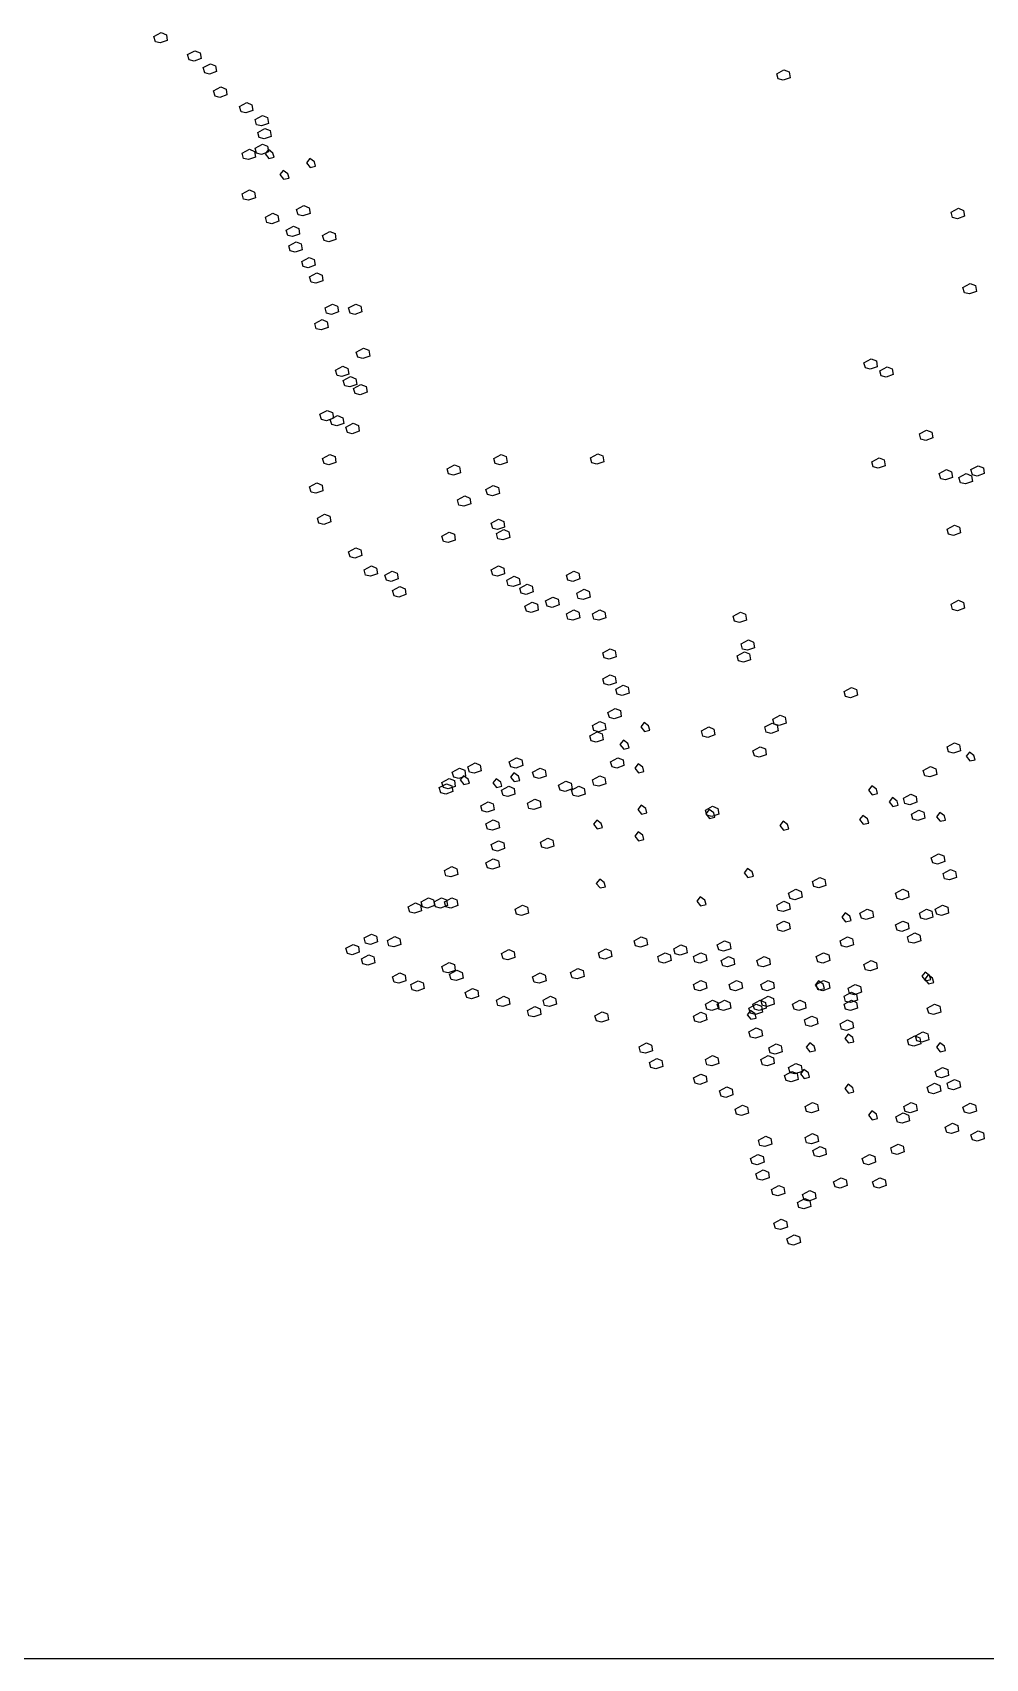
# Model space of a CAD drawing. Header units: millimetres. Extents: x 454 to 24074, y 929 to 15016.
# Drawn here: x 8046 to 8961, y 11147 to 12708 of the extents above; entities that cross this region are included whole.
import ezdxf

# ---------------------------------------------------------------- set-up
doc = ezdxf.new("R2010")
doc.units = ezdxf.units.MM
doc.layers.add('cadblocksdwg.com', color=255, linetype='Continuous')

# ---------------------------------------------------------------- blocks, each defined once
blk = doc.blocks.new('Trees side 06_cad-block.com')
at = {"color": 0}
for points in [[(-1641.7, 3050.8), (-1627.9, 3058.3), (-1618.2, 3054.2), (-1616.4, 3043.4), (-1629.6, 3038.8), (-1638.8, 3041.1)], [(-1578.3, 3016.7), (-1564.5, 3024.1), (-1554.7, 3020.1), (-1553, 3009.2), (-1566.2, 3004.6), (-1575.4, 3006.9)], [(-1549, 2992.3), (-1535.2, 2999.7), (-1525.5, 2995.7), (-1523.8, 2984.8), (-1536.9, 2980.3), (-1546.1, 2982.5)], [(-470.7, 2980.9), (-457, 2988.3), (-447.2, 2984.3), (-445.5, 2973.4), (-458.7, 2968.8), (-467.9, 2971.1)], [(-1529.5, 2948.4), (-1515.7, 2955.9), (-1506, 2951.8), (-1504.2, 2941), (-1517.4, 2936.4), (-1526.6, 2938.7)], [(-1480.7, 2919.1), (-1466.9, 2926.6), (-1457.2, 2922.6), (-1455.5, 2911.7), (-1468.7, 2907.1), (-1477.8, 2909.4)], [(-1451.4, 2894.8), (-1437.7, 2902.2), (-1427.9, 2898.2), (-1426.2, 2887.3), (-1439.4, 2882.7), (-1448.6, 2885)], [(-1446.5, 2870.4), (-1432.8, 2877.8), (-1423, 2873.8), (-1421.3, 2862.9), (-1434.5, 2858.4), (-1443.7, 2860.6)], [(-1451.4, 2841.1), (-1437.7, 2848.6), (-1427.9, 2844.6), (-1426.2, 2833.7), (-1439.4, 2829.1), (-1448.6, 2831.4)], [(-1475.8, 2831.4), (-1462.1, 2838.8), (-1452.3, 2834.8), (-1450.6, 2823.9), (-1463.8, 2819.3), (-1472.9, 2821.6)], [(-1426.3, 2838), (-1432.6, 2829.9), (-1425.8, 2821.3), (-1415.4, 2823.6), (-1417.7, 2831.7)], [(-1348.5, 2821.3), (-1354.8, 2813.3), (-1347.9, 2804.7), (-1337.6, 2807), (-1339.9, 2815)], [(-1398.5, 2799), (-1404.8, 2791), (-1397.9, 2782.4), (-1387.6, 2784.7), (-1389.9, 2792.7)], [(-1475.8, 2754.7), (-1462.1, 2762.2), (-1452.3, 2758.2), (-1450.6, 2747.3), (-1463.8, 2742.7), (-1472.9, 2745)], [(-1373.4, 2725.5), (-1359.6, 2732.9), (-1349.9, 2728.9), (-1348.1, 2718), (-1361.3, 2713.4), (-1370.5, 2715.7)], [(-142.9, 2720.2), (-129.2, 2727.7), (-119.4, 2723.7), (-117.7, 2712.8), (-130.9, 2708.2), (-140.1, 2710.5)], [(-1431.9, 2710.8), (-1418.2, 2718.3), (-1408.4, 2714.3), (-1406.7, 2703.4), (-1419.9, 2698.8), (-1429, 2701.1)], [(-1392.9, 2686.5), (-1379.1, 2693.9), (-1369.4, 2689.9), (-1367.7, 2679), (-1380.8, 2674.4), (-1390, 2676.7)], [(-1388, 2657.2), (-1374.2, 2664.7), (-1364.5, 2660.6), (-1362.8, 2649.8), (-1376, 2645.2), (-1385.1, 2647.5)], [(-1324.6, 2676.7), (-1310.8, 2684.2), (-1301.1, 2680.1), (-1299.4, 2669.3), (-1312.6, 2664.7), (-1321.7, 2667)], [(-1363.6, 2627.9), (-1349.9, 2635.4), (-1340.1, 2631.4), (-1338.4, 2620.5), (-1351.6, 2615.9), (-1360.8, 2618.2)], [(-1349, 2598.7), (-1335.2, 2606.1), (-1325.5, 2602.1), (-1323.8, 2591.2), (-1336.9, 2586.7), (-1346.1, 2588.9)], [(-120.6, 2578.7), (-106.8, 2586.2), (-97.1, 2582.2), (-95.3, 2571.3), (-108.5, 2566.7), (-117.7, 2569)], [(-1319.7, 2540.2), (-1306, 2547.6), (-1296.2, 2543.6), (-1294.5, 2532.7), (-1307.7, 2528.1), (-1316.8, 2530.4)], [(-1275.8, 2540.2), (-1262, 2547.6), (-1252.3, 2543.6), (-1250.6, 2532.7), (-1263.8, 2528.1), (-1272.9, 2530.4)], [(-1339.2, 2510.9), (-1325.5, 2518.4), (-1315.7, 2514.4), (-1314, 2503.5), (-1327.2, 2498.9), (-1336.4, 2501.2)], [(-1261.2, 2457.3), (-1247.4, 2464.7), (-1237.7, 2460.7), (-1235.9, 2449.8), (-1249.1, 2445.2), (-1258.3, 2447.5)], [(-1300.2, 2423.1), (-1286.4, 2430.6), (-1276.7, 2426.6), (-1275, 2415.7), (-1288.2, 2411.1), (-1297.3, 2413.4)], [(-306.8, 2437.2), (-293.1, 2444.7), (-283.3, 2440.7), (-281.6, 2429.8), (-294.8, 2425.2), (-304, 2427.5)], [(-277, 2422.3), (-263.3, 2429.8), (-253.5, 2425.8), (-251.8, 2414.9), (-265, 2410.3), (-274.2, 2412.6)], [(-1285.6, 2403.6), (-1271.8, 2411.1), (-1262.1, 2407.1), (-1260.3, 2396.2), (-1273.5, 2391.6), (-1282.7, 2393.9)], [(-1266.1, 2389), (-1252.3, 2396.5), (-1242.5, 2392.5), (-1240.8, 2381.6), (-1254, 2377), (-1263.2, 2379.3)], [(-1329.5, 2340.3), (-1315.7, 2347.7), (-1306, 2343.7), (-1304.2, 2332.8), (-1317.4, 2328.2), (-1326.6, 2330.5)], [(-1310, 2330.5), (-1296.2, 2338), (-1286.4, 2333.9), (-1284.7, 2323), (-1297.9, 2318.5), (-1307.1, 2320.8)], [(-1280.7, 2315.9), (-1266.9, 2323.3), (-1257.2, 2319.3), (-1255.5, 2308.4), (-1268.6, 2303.8), (-1277.8, 2306.1)], [(-202.5, 2303.2), (-188.8, 2310.6), (-179, 2306.6), (-177.3, 2295.7), (-190.5, 2291.1), (-199.7, 2293.4)], [(-1324.6, 2257.4), (-1310.8, 2264.8), (-1301.1, 2260.8), (-1299.4, 2249.9), (-1312.6, 2245.3), (-1321.7, 2247.6)], [(-1002.6, 2257.4), (-988.9, 2264.8), (-979.1, 2260.8), (-977.4, 2249.9), (-990.6, 2245.3), (-999.8, 2247.6)], [(-820.9, 2258.5), (-807.1, 2265.9), (-797.4, 2261.9), (-795.7, 2251), (-808.8, 2246.5), (-818, 2248.8)], [(-1090.4, 2237.9), (-1076.7, 2245.3), (-1066.9, 2241.3), (-1065.2, 2230.4), (-1078.4, 2225.8), (-1087.6, 2228.1)], [(-291.9, 2251.1), (-278.2, 2258.5), (-268.4, 2254.5), (-266.7, 2243.6), (-279.9, 2239), (-289.1, 2241.3)], [(-165.3, 2228.7), (-151.5, 2236.2), (-141.8, 2232.1), (-140, 2221.3), (-153.2, 2216.7), (-162.4, 2219)], [(-105.7, 2236.2), (-91.9, 2243.6), (-82.2, 2239.6), (-80.4, 2228.7), (-93.6, 2224.1), (-102.8, 2226.4)], [(-1349, 2203.7), (-1335.2, 2211.2), (-1325.5, 2207.2), (-1323.8, 2196.3), (-1336.9, 2191.7), (-1346.1, 2194)], [(-1017.3, 2198.8), (-1003.5, 2206.3), (-993.8, 2202.3), (-992, 2191.4), (-1005.2, 2186.8), (-1014.4, 2189.1)], [(-128, 2221.3), (-114.3, 2228.7), (-104.5, 2224.7), (-102.8, 2213.8), (-116, 2209.2), (-125.2, 2211.5)], [(-1070.9, 2179.3), (-1057.2, 2186.8), (-1047.4, 2182.8), (-1045.7, 2171.9), (-1058.9, 2167.3), (-1068.1, 2169.6)], [(-1334.3, 2145.2), (-1320.6, 2152.7), (-1310.8, 2148.6), (-1309.1, 2137.8), (-1322.3, 2133.2), (-1331.5, 2135.5)], [(-1007.5, 2135.5), (-993.8, 2142.9), (-984, 2138.9), (-982.3, 2128), (-995.5, 2123.4), (-1004.6, 2125.7)], [(-1100.2, 2111.1), (-1086.4, 2118.5), (-1076.7, 2114.5), (-1075, 2103.6), (-1088.2, 2099), (-1097.3, 2101.3)], [(-997.8, 2115.9), (-984, 2123.4), (-974.2, 2119.4), (-972.5, 2108.5), (-985.7, 2103.9), (-994.9, 2106.2)], [(-150.4, 2124.5), (-136.6, 2131.9), (-126.9, 2127.9), (-125.1, 2117), (-138.3, 2112.4), (-147.5, 2114.7)], [(-1275.8, 2081.8), (-1262, 2089.3), (-1252.3, 2085.3), (-1250.6, 2074.4), (-1263.8, 2069.8), (-1272.9, 2072.1)], [(-1246.5, 2047.7), (-1232.8, 2055.1), (-1223, 2051.1), (-1221.3, 2040.2), (-1234.5, 2035.6), (-1243.7, 2037.9)], [(-1007.5, 2047.7), (-993.8, 2055.1), (-984, 2051.1), (-982.3, 2040.2), (-995.5, 2035.6), (-1004.6, 2037.9)], [(-1207.5, 2037.9), (-1193.8, 2045.4), (-1184, 2041.4), (-1182.3, 2030.5), (-1195.5, 2025.9), (-1204.6, 2028.2)], [(-978.2, 2028.2), (-964.5, 2035.6), (-954.7, 2031.6), (-953, 2020.7), (-966.2, 2016.1), (-975.4, 2018.4)], [(-953.9, 2013.5), (-940.1, 2021), (-930.3, 2017), (-928.6, 2006.1), (-941.8, 2001.5), (-951, 2003.8)], [(-866, 2037.9), (-852.3, 2045.4), (-842.5, 2041.4), (-840.8, 2030.5), (-854, 2025.9), (-863.2, 2028.2)], [(-1192.9, 2008.7), (-1179.1, 2016.1), (-1169.4, 2012.1), (-1167.7, 2001.2), (-1180.8, 1996.6), (-1190, 1998.9)], [(-905.1, 1989.2), (-891.3, 1996.6), (-881.6, 1992.6), (-879.8, 1981.7), (-893, 1977.1), (-902.2, 1979.4)], [(-846.5, 2003.8), (-832.8, 2011.2), (-823, 2007.2), (-821.3, 1996.3), (-834.5, 1991.8), (-843.7, 1994.1)], [(-142.9, 1983), (-129.2, 1990.4), (-119.4, 1986.4), (-117.7, 1975.5), (-130.9, 1970.9), (-140.1, 1973.2)], [(-944.1, 1979.4), (-930.3, 1986.9), (-920.6, 1982.9), (-918.9, 1972), (-932.1, 1967.4), (-941.2, 1969.7)], [(-866, 1964.8), (-852.3, 1972.2), (-842.5, 1968.2), (-840.8, 1957.3), (-854, 1952.8), (-863.2, 1955)], [(-817.3, 1964.8), (-803.5, 1972.2), (-793.8, 1968.2), (-792, 1957.3), (-805.2, 1952.8), (-814.4, 1955)], [(-552.7, 1960.6), (-538.9, 1968.1), (-529.2, 1964.1), (-527.4, 1953.2), (-540.6, 1948.6), (-549.8, 1950.9)], [(-797.8, 1891.6), (-784, 1899.1), (-774.2, 1895.1), (-772.5, 1884.2), (-785.7, 1879.6), (-794.9, 1881.9)], [(-537.8, 1908.5), (-524, 1915.9), (-514.3, 1911.9), (-512.5, 1901), (-525.7, 1896.5), (-534.9, 1898.7)], [(-545.2, 1886.1), (-531.5, 1893.6), (-521.7, 1889.6), (-520, 1878.7), (-533.2, 1874.1), (-542.4, 1876.4)], [(-797.8, 1842.9), (-784, 1850.3), (-774.2, 1846.3), (-772.5, 1835.4), (-785.7, 1830.8), (-794.9, 1833.1)], [(-773.4, 1823.4), (-759.6, 1830.8), (-749.9, 1826.8), (-748.1, 1815.9), (-761.3, 1811.3), (-770.5, 1813.6)], [(-344.1, 1819.1), (-330.3, 1826.6), (-320.6, 1822.6), (-318.8, 1811.7), (-332, 1807.1), (-341.2, 1809.4)], [(-788, 1779.5), (-774.2, 1786.9), (-764.5, 1782.9), (-762.8, 1772), (-776, 1767.5), (-785.1, 1769.7)], [(-478.2, 1767), (-464.4, 1774.4), (-454.7, 1770.4), (-452.9, 1759.5), (-466.1, 1755), (-475.3, 1757.2)], [(-817.3, 1755.1), (-803.5, 1762.6), (-793.8, 1758.6), (-792, 1747.7), (-805.2, 1743.1), (-814.4, 1745.4)], [(-720.1, 1760.6), (-726.4, 1752.5), (-719.5, 1743.9), (-709.2, 1746.2), (-711.5, 1754.3)], [(-612.3, 1744.7), (-598.5, 1752.1), (-588.8, 1748.1), (-587, 1737.2), (-600.2, 1732.6), (-609.4, 1734.9)], [(-493.1, 1752.1), (-479.3, 1759.5), (-469.6, 1755.5), (-467.8, 1744.6), (-481, 1740.1), (-490.2, 1742.4)], [(-822.1, 1735.6), (-808.4, 1743.1), (-798.6, 1739), (-796.9, 1728.2), (-810.1, 1723.6), (-819.3, 1725.9)], [(-759, 1727.2), (-765.3, 1719.2), (-758.4, 1710.6), (-748.1, 1712.9), (-750.4, 1720.9)], [(-515.4, 1707.4), (-501.7, 1714.9), (-491.9, 1710.9), (-490.2, 1700), (-503.4, 1695.4), (-512.6, 1697.7)], [(-150.4, 1714.9), (-136.6, 1722.3), (-126.9, 1718.3), (-125.1, 1707.4), (-138.3, 1702.8), (-147.5, 1705.1)], [(-1051.4, 1677.1), (-1037.7, 1684.5), (-1027.9, 1680.5), (-1026.2, 1669.6), (-1039.4, 1665.1), (-1048.5, 1667.4)], [(-973.4, 1686.8), (-959.6, 1694.3), (-949.9, 1690.3), (-948.1, 1679.4), (-961.3, 1674.8), (-970.5, 1677.1)], [(-783.1, 1686.8), (-769.4, 1694.3), (-759.6, 1690.3), (-757.9, 1679.4), (-771.1, 1674.8), (-780.2, 1677.1)], [(-731.2, 1682.7), (-737.5, 1674.7), (-730.6, 1666.1), (-720.3, 1668.4), (-722.6, 1676.4)], [(-108.4, 1705), (-114.7, 1697), (-107.8, 1688.4), (-97.5, 1690.6), (-99.8, 1698.7)], [(-1100.2, 1647.8), (-1086.4, 1655.3), (-1076.7, 1651.3), (-1075, 1640.4), (-1088.2, 1635.8), (-1097.3, 1638.1)], [(-1080.7, 1667.3), (-1066.9, 1674.8), (-1057.2, 1670.8), (-1055.5, 1659.9), (-1068.6, 1655.3), (-1077.8, 1657.6)], [(-1059.3, 1660.5), (-1065.6, 1652.5), (-1058.7, 1643.9), (-1048.4, 1646.2), (-1050.7, 1654.2)], [(-998.1, 1654.9), (-1004.4, 1646.9), (-997.6, 1638.3), (-987.2, 1640.6), (-989.5, 1648.6)], [(-964.8, 1666.1), (-971.1, 1658), (-964.2, 1649.4), (-953.9, 1651.7), (-956.2, 1659.8)], [(-929.5, 1667.3), (-915.7, 1674.8), (-906, 1670.8), (-904.2, 1659.9), (-917.4, 1655.3), (-926.6, 1657.6)], [(-817.3, 1652.7), (-803.5, 1660.2), (-793.8, 1656.2), (-792, 1645.3), (-805.2, 1640.7), (-814.4, 1643)], [(-195.1, 1670.2), (-181.3, 1677.6), (-171.6, 1673.6), (-169.8, 1662.7), (-183, 1658.1), (-192.2, 1660.4)], [(-1105.1, 1638.1), (-1091.3, 1645.5), (-1081.6, 1641.5), (-1079.8, 1630.6), (-1093, 1626), (-1102.2, 1628.3)], [(-988, 1633.2), (-974.2, 1640.7), (-964.5, 1636.6), (-962.8, 1625.8), (-976, 1621.2), (-985.1, 1623.5)], [(-880.7, 1643), (-866.9, 1650.4), (-857.2, 1646.4), (-855.5, 1635.5), (-868.6, 1630.9), (-877.8, 1633.2)], [(-856.3, 1633.2), (-842.5, 1640.7), (-832.8, 1636.6), (-831.1, 1625.8), (-844.2, 1621.2), (-853.4, 1623.5)], [(-291.9, 1641.4), (-298.2, 1633.4), (-291.3, 1624.8), (-281, 1627.1), (-283.3, 1635.1)], [(-232.3, 1618.1), (-218.6, 1625.5), (-208.8, 1621.5), (-207.1, 1610.6), (-220.3, 1606), (-229.5, 1608.3)], [(-1027, 1604), (-1013.3, 1611.4), (-1003.5, 1607.4), (-1001.8, 1596.5), (-1015, 1591.9), (-1024.2, 1594.2)], [(-939.2, 1608.8), (-925.5, 1616.3), (-915.7, 1612.3), (-914, 1601.4), (-927.2, 1596.8), (-936.4, 1599.1)], [(-725.6, 1604.9), (-731.9, 1596.9), (-725.1, 1588.3), (-714.7, 1590.6), (-717, 1598.6)], [(-604.8, 1595.7), (-591.1, 1603.2), (-581.3, 1599.1), (-579.6, 1588.3), (-592.8, 1583.7), (-602, 1586)], [(-597.7, 1597), (-604, 1588.9), (-597.2, 1580.3), (-586.8, 1582.6), (-589.1, 1590.7)], [(-252.9, 1619.2), (-259.3, 1611.2), (-252.4, 1602.6), (-242.1, 1604.9), (-244.3, 1612.9)], [(-217.4, 1588.3), (-203.7, 1595.7), (-193.9, 1591.7), (-192.2, 1580.8), (-205.4, 1576.2), (-214.6, 1578.5)], [(-164, 1591.4), (-170.3, 1583.4), (-163.4, 1574.8), (-153.1, 1577.1), (-155.4, 1585.1)], [(-1017.3, 1569.8), (-1003.5, 1577.3), (-993.8, 1573.3), (-992, 1562.4), (-1005.2, 1557.8), (-1014.4, 1560.1)], [(-809.1, 1577.1), (-815.4, 1569.1), (-808.5, 1560.5), (-798.2, 1562.8), (-800.4, 1570.8)], [(-458.7, 1574.7), (-465, 1566.7), (-458.1, 1558.1), (-447.8, 1560.4), (-450.1, 1568.4)], [(-308.6, 1585.9), (-314.9, 1577.8), (-308, 1569.2), (-297.7, 1571.5), (-300, 1579.5)], [(-1007.5, 1530.8), (-993.8, 1538.3), (-984, 1534.2), (-982.3, 1523.4), (-995.5, 1518.8), (-1004.6, 1521.1)], [(-914.8, 1535.7), (-901.1, 1543.1), (-891.3, 1539.1), (-889.6, 1528.2), (-902.8, 1523.6), (-912, 1525.9)], [(-731.2, 1554.9), (-737.5, 1546.9), (-730.6, 1538.3), (-720.3, 1540.6), (-722.6, 1548.6)], [(-1017.3, 1496.7), (-1003.5, 1504.1), (-993.8, 1500.1), (-992, 1489.2), (-1005.2, 1484.6), (-1014.4, 1486.9)], [(-180.2, 1506.3), (-166.4, 1513.8), (-156.7, 1509.8), (-154.9, 1498.9), (-168.1, 1494.3), (-177.3, 1496.6)], [(-1095.3, 1482), (-1081.6, 1489.5), (-1071.8, 1485.5), (-1070.1, 1474.6), (-1083.3, 1470), (-1092.5, 1472.3)], [(-525.4, 1485.8), (-531.7, 1477.8), (-524.9, 1469.2), (-514.5, 1471.5), (-516.8, 1479.5)], [(-403.7, 1461.7), (-389.9, 1469.1), (-380.2, 1465.1), (-378.4, 1454.2), (-391.6, 1449.6), (-400.8, 1451.9)], [(-157.8, 1476.6), (-144.1, 1484), (-134.3, 1480), (-132.6, 1469.1), (-145.8, 1464.5), (-155, 1466.8)], [(-803.5, 1466), (-809.8, 1457.9), (-802.9, 1449.3), (-792.6, 1451.6), (-794.9, 1459.6)], [(-448.4, 1439.3), (-434.6, 1446.8), (-424.9, 1442.8), (-423.1, 1431.9), (-436.3, 1427.3), (-445.5, 1429.6)], [(-247.2, 1439.3), (-233.5, 1446.8), (-223.7, 1442.8), (-222, 1431.9), (-235.2, 1427.3), (-244.4, 1429.6)], [(-1163.6, 1413.8), (-1149.9, 1421.2), (-1140.1, 1417.2), (-1138.4, 1406.3), (-1151.6, 1401.7), (-1160.7, 1404)], [(-1139.2, 1423.5), (-1125.5, 1431), (-1115.7, 1427), (-1114, 1416.1), (-1127.2, 1411.5), (-1136.4, 1413.8)], [(-1114.8, 1423.5), (-1101.1, 1431), (-1091.3, 1427), (-1089.6, 1416.1), (-1102.8, 1411.5), (-1112, 1413.8)], [(-1095.3, 1423.5), (-1081.6, 1431), (-1071.8, 1427), (-1070.1, 1416.1), (-1083.3, 1411.5), (-1092.5, 1413.8)], [(-962.4, 1409.5), (-948.7, 1417), (-938.9, 1413), (-937.2, 1402.1), (-950.4, 1397.5), (-959.6, 1399.8)], [(-614.4, 1432.6), (-620.7, 1424.6), (-613.8, 1416), (-603.5, 1418.3), (-605.8, 1426.3)], [(-470.7, 1417), (-457, 1424.4), (-447.2, 1420.4), (-445.5, 1409.5), (-458.7, 1404.9), (-467.9, 1407.2)], [(-314.3, 1402.1), (-300.5, 1409.5), (-290.8, 1405.5), (-289, 1394.6), (-302.2, 1390), (-311.4, 1392.3)], [(-202.5, 1402.1), (-188.8, 1409.5), (-179, 1405.5), (-177.3, 1394.6), (-190.5, 1390), (-199.7, 1392.3)], [(-172.7, 1409.5), (-159, 1417), (-149.2, 1413), (-147.5, 1402.1), (-160.7, 1397.5), (-169.9, 1399.8)], [(-470.7, 1379.7), (-457, 1387.2), (-447.2, 1383.2), (-445.5, 1372.3), (-458.7, 1367.7), (-467.9, 1370)], [(-341.9, 1402.4), (-348.2, 1394.4), (-341.4, 1385.8), (-331, 1388.1), (-333.3, 1396.1)], [(-247.2, 1379.7), (-233.5, 1387.2), (-223.7, 1383.2), (-222, 1372.3), (-235.2, 1367.7), (-244.4, 1370)], [(-1246.5, 1355.3), (-1232.8, 1362.7), (-1223, 1358.7), (-1221.3, 1347.8), (-1234.5, 1343.2), (-1243.7, 1345.5)], [(-1202.6, 1350.4), (-1188.9, 1357.8), (-1179.1, 1353.8), (-1177.4, 1342.9), (-1190.6, 1338.4), (-1199.8, 1340.6)], [(-738.9, 1350), (-725.2, 1357.4), (-715.4, 1353.4), (-713.7, 1342.5), (-726.9, 1337.9), (-736.1, 1340.2)], [(-582.5, 1342.5), (-568.7, 1350), (-559, 1345.9), (-557.2, 1335.1), (-570.4, 1330.5), (-579.6, 1332.8)], [(-351.5, 1350), (-337.8, 1357.4), (-328, 1353.4), (-326.3, 1342.5), (-339.5, 1337.9), (-348.7, 1340.2)], [(-224.9, 1357.4), (-211.1, 1364.9), (-201.4, 1360.8), (-199.6, 1350), (-212.8, 1345.4), (-222, 1347.7)], [(-1280.7, 1335.8), (-1266.9, 1343.2), (-1257.2, 1339.2), (-1255.5, 1328.3), (-1268.6, 1323.7), (-1277.8, 1326)], [(-1251.4, 1316.3), (-1237.7, 1323.7), (-1227.9, 1319.7), (-1226.2, 1308.8), (-1239.4, 1304.2), (-1248.6, 1306.5)], [(-988, 1326), (-974.2, 1333.5), (-964.5, 1329.4), (-962.8, 1318.6), (-976, 1314), (-985.1, 1316.3)], [(-806, 1327.6), (-792.2, 1335.1), (-782.5, 1331.1), (-780.8, 1320.2), (-793.9, 1315.6), (-803.1, 1317.9)], [(-694.2, 1320.2), (-680.5, 1327.6), (-670.7, 1323.6), (-669, 1312.7), (-682.2, 1308.1), (-691.4, 1310.4)], [(-664.4, 1335.1), (-650.7, 1342.5), (-640.9, 1338.5), (-639.2, 1327.6), (-652.4, 1323), (-661.6, 1325.3)], [(-627.2, 1320.2), (-613.4, 1327.6), (-603.7, 1323.6), (-601.9, 1312.7), (-615.1, 1308.1), (-624.3, 1310.4)], [(-575, 1312.7), (-561.3, 1320.2), (-551.5, 1316.2), (-549.8, 1305.3), (-563, 1300.7), (-572.2, 1303)], [(-508, 1312.7), (-494.2, 1320.2), (-484.5, 1316.2), (-482.7, 1305.3), (-495.9, 1300.7), (-505.1, 1303)], [(-396.2, 1320.2), (-382.5, 1327.6), (-372.7, 1323.6), (-371, 1312.7), (-384.2, 1308.1), (-393.4, 1310.4)], [(-1192.9, 1282.1), (-1179.1, 1289.6), (-1169.4, 1285.6), (-1167.7, 1274.7), (-1180.8, 1270.1), (-1190, 1272.4)], [(-1100.2, 1301.6), (-1086.4, 1309.1), (-1076.7, 1305.1), (-1075, 1294.2), (-1088.2, 1289.6), (-1097.3, 1291.9)], [(-1085.6, 1287), (-1071.8, 1294.5), (-1062.1, 1290.4), (-1060.3, 1279.6), (-1073.5, 1275), (-1082.7, 1277.3)], [(-929.5, 1282.1), (-915.7, 1289.6), (-906, 1285.6), (-904.2, 1274.7), (-917.4, 1270.1), (-926.6, 1272.4)], [(-858.1, 1290.4), (-844.4, 1297.8), (-834.6, 1293.8), (-832.9, 1282.9), (-846.1, 1278.3), (-855.3, 1280.6)], [(-306.8, 1305.3), (-293.1, 1312.7), (-283.3, 1308.7), (-281.6, 1297.8), (-294.8, 1293.2), (-304, 1295.5)], [(-191.8, 1291.2), (-198.1, 1283.2), (-191.2, 1274.6), (-180.9, 1276.9), (-183.2, 1284.9)], [(-186.2, 1285.7), (-192.5, 1277.7), (-185.6, 1269.1), (-175.3, 1271.4), (-177.6, 1279.4)], [(-1158.7, 1267.5), (-1145, 1274.9), (-1135.2, 1270.9), (-1133.5, 1260), (-1146.7, 1255.5), (-1155.9, 1257.8)], [(-1056.3, 1252.9), (-1042.5, 1260.3), (-1032.8, 1256.3), (-1031.1, 1245.4), (-1044.3, 1240.8), (-1053.4, 1243.1)], [(-627.2, 1268), (-613.4, 1275.5), (-603.7, 1271.5), (-601.9, 1260.6), (-615.1, 1256), (-624.3, 1258.3)], [(-560.1, 1268), (-546.4, 1275.5), (-536.6, 1271.5), (-534.9, 1260.6), (-548.1, 1256), (-557.3, 1258.3)], [(-500.5, 1268), (-486.8, 1275.5), (-477, 1271.5), (-475.3, 1260.6), (-488.5, 1256), (-497.7, 1258.3)], [(-392, 1274.6), (-398.3, 1266.5), (-391.4, 1257.9), (-381.1, 1260.2), (-383.4, 1268.3)], [(-396.2, 1268), (-382.5, 1275.5), (-372.7, 1271.5), (-371, 1260.6), (-384.2, 1256), (-393.4, 1258.3)], [(-336.6, 1260.6), (-322.9, 1268), (-313.1, 1264), (-311.4, 1253.1), (-324.6, 1248.6), (-333.8, 1250.8)], [(-997.8, 1238.2), (-984, 1245.7), (-974.2, 1241.7), (-972.5, 1230.8), (-985.7, 1226.2), (-994.9, 1228.5)], [(-939.2, 1218.7), (-925.5, 1226.2), (-915.7, 1222.2), (-914, 1211.3), (-927.2, 1206.7), (-936.4, 1209)], [(-909.9, 1238.2), (-896.2, 1245.7), (-886.4, 1241.7), (-884.7, 1230.8), (-897.9, 1226.2), (-907.1, 1228.5)], [(-604.8, 1230.8), (-591.1, 1238.3), (-581.3, 1234.2), (-579.6, 1223.4), (-592.8, 1218.8), (-602, 1221.1)], [(-582.5, 1230.8), (-568.7, 1238.3), (-559, 1234.2), (-557.2, 1223.4), (-570.4, 1218.8), (-579.6, 1221.1)], [(-522.9, 1223.4), (-509.1, 1230.8), (-499.4, 1226.8), (-497.6, 1215.9), (-510.8, 1211.3), (-520, 1213.6)], [(-515.4, 1230.8), (-501.7, 1238.3), (-491.9, 1234.2), (-490.2, 1223.4), (-503.4, 1218.8), (-512.6, 1221.1)], [(-500.5, 1238.2), (-486.8, 1245.7), (-477, 1241.7), (-475.3, 1230.8), (-488.5, 1226.2), (-497.7, 1228.5)], [(-440.9, 1230.8), (-427.2, 1238.3), (-417.4, 1234.2), (-415.7, 1223.4), (-428.9, 1218.8), (-438.1, 1221.1)], [(-344.1, 1245.7), (-330.3, 1253.1), (-320.6, 1249.1), (-318.8, 1238.2), (-332, 1233.7), (-341.2, 1236)], [(-344.1, 1230.8), (-330.3, 1238.3), (-320.6, 1234.2), (-318.8, 1223.4), (-332, 1218.8), (-341.2, 1221.1)], [(-187.6, 1223.4), (-173.9, 1230.8), (-164.1, 1226.8), (-162.4, 1215.9), (-175.6, 1211.3), (-184.8, 1213.6)], [(-812.4, 1209), (-798.6, 1216.4), (-788.9, 1212.4), (-787.2, 1201.5), (-800.3, 1196.9), (-809.5, 1199.2)], [(-627.2, 1208.5), (-613.4, 1215.9), (-603.7, 1211.9), (-601.9, 1201), (-615.1, 1196.4), (-624.3, 1198.7)], [(-519.9, 1219), (-526.2, 1211), (-519.3, 1202.4), (-509, 1204.6), (-511.3, 1212.7)], [(-418.6, 1201), (-404.8, 1208.5), (-395.1, 1204.5), (-393.3, 1193.6), (-406.5, 1189), (-415.7, 1191.3)], [(-351.5, 1193.6), (-337.8, 1201), (-328, 1197), (-326.3, 1186.1), (-339.5, 1181.5), (-348.7, 1183.8)], [(-522.9, 1178.7), (-509.1, 1186.1), (-499.4, 1182.1), (-497.6, 1171.2), (-510.8, 1166.6), (-520, 1168.9)], [(-336.4, 1174.5), (-342.7, 1166.5), (-335.8, 1157.9), (-325.5, 1160.2), (-327.8, 1168.2)], [(-224.9, 1163.8), (-211.1, 1171.2), (-201.4, 1167.2), (-199.6, 1156.3), (-212.8, 1151.7), (-222, 1154)], [(-210, 1171.2), (-196.2, 1178.7), (-186.5, 1174.7), (-184.7, 1163.8), (-197.9, 1159.2), (-207.1, 1161.5)], [(-729.5, 1150.5), (-715.7, 1157.9), (-705.9, 1153.9), (-704.2, 1143), (-717.4, 1138.4), (-726.6, 1140.7)], [(-604.8, 1126.5), (-591.1, 1134), (-581.3, 1130), (-579.6, 1119.1), (-592.8, 1114.5), (-602, 1116.8)], [(-500.5, 1126.5), (-486.8, 1134), (-477, 1130), (-475.3, 1119.1), (-488.5, 1114.5), (-497.7, 1116.8)], [(-485.6, 1148.9), (-471.9, 1156.3), (-462.1, 1152.3), (-460.4, 1141.4), (-473.6, 1136.8), (-482.8, 1139.1)], [(-408.7, 1157.8), (-415, 1149.8), (-408.1, 1141.2), (-397.8, 1143.5), (-400.1, 1151.5)], [(-164, 1157.8), (-170.3, 1149.8), (-163.4, 1141.2), (-153.1, 1143.5), (-155.4, 1151.5)], [(-709.9, 1121.2), (-696.2, 1128.7), (-686.4, 1124.7), (-684.7, 1113.8), (-697.9, 1109.2), (-707.1, 1111.5)], [(-455.8, 1096.8), (-442.1, 1104.2), (-432.3, 1100.2), (-430.6, 1089.3), (-443.8, 1084.7), (-453, 1087)], [(-448.4, 1111.6), (-434.6, 1119.1), (-424.9, 1115.1), (-423.1, 1104.2), (-436.3, 1099.6), (-445.5, 1101.9)], [(-419.8, 1107.8), (-426.1, 1099.8), (-419.2, 1091.2), (-408.9, 1093.5), (-411.2, 1101.5)], [(-172.7, 1104.2), (-159, 1111.7), (-149.2, 1107.6), (-147.5, 1096.8), (-160.7, 1092.2), (-169.9, 1094.5)], [(-627, 1092), (-613.3, 1099.4), (-603.5, 1095.4), (-601.8, 1084.5), (-615, 1079.9), (-624.1, 1082.2)], [(-578.2, 1067.6), (-564.5, 1075), (-554.7, 1071), (-553, 1060.1), (-566.2, 1055.5), (-575.4, 1057.8)], [(-336.4, 1080), (-342.7, 1072), (-335.8, 1063.4), (-325.5, 1065.7), (-327.8, 1073.7)], [(-187.6, 1074.4), (-173.9, 1081.9), (-164.1, 1077.9), (-162.4, 1067), (-175.6, 1062.4), (-184.8, 1064.7)], [(-150.4, 1081.9), (-136.6, 1089.3), (-126.9, 1085.3), (-125.1, 1074.4), (-138.3, 1069.8), (-147.5, 1072.1)], [(-549, 1033.4), (-535.2, 1040.9), (-525.5, 1036.9), (-523.7, 1026), (-536.9, 1021.4), (-546.1, 1023.7)], [(-417.3, 1038.3), (-403.5, 1045.8), (-393.7, 1041.8), (-392, 1030.9), (-405.2, 1026.3), (-414.4, 1028.6)], [(-231.9, 1038.3), (-218.1, 1045.8), (-208.4, 1041.8), (-206.7, 1030.9), (-219.8, 1026.3), (-229, 1028.6)], [(-120.6, 1037.2), (-106.8, 1044.6), (-97.1, 1040.6), (-95.3, 1029.7), (-108.5, 1025.1), (-117.7, 1027.4)], [(-291.9, 1030), (-298.2, 1022), (-291.3, 1013.4), (-281, 1015.7), (-283.3, 1023.7)], [(-246.5, 1018.8), (-232.8, 1026.3), (-223, 1022.3), (-221.3, 1011.4), (-234.5, 1006.8), (-243.7, 1009.1)], [(-505.1, 974.9), (-491.3, 982.4), (-481.6, 978.4), (-479.8, 967.5), (-493, 962.9), (-502.2, 965.2)], [(-417.3, 979.8), (-403.5, 987.3), (-393.7, 983.2), (-392, 972.4), (-405.2, 967.8), (-414.4, 970.1)], [(-153.8, 999.3), (-140.1, 1006.8), (-130.3, 1002.7), (-128.6, 991.9), (-141.8, 987.3), (-151, 989.6)], [(-105.7, 985), (-91.9, 992.5), (-82.2, 988.5), (-80.4, 977.6), (-93.6, 973), (-102.8, 975.3)], [(-519.7, 940.8), (-505.9, 948.2), (-496.2, 944.2), (-494.5, 933.3), (-507.7, 928.8), (-516.8, 931.1)], [(-402.6, 955.4), (-388.9, 962.9), (-379.1, 958.9), (-377.4, 948), (-390.6, 943.4), (-399.8, 945.7)], [(-309.9, 940.8), (-296.2, 948.2), (-286.4, 944.2), (-284.7, 933.3), (-297.9, 928.8), (-307.1, 931.1)], [(-256.3, 960.3), (-242.5, 967.7), (-232.8, 963.7), (-231, 952.8), (-244.2, 948.3), (-253.4, 950.6)], [(-509.9, 911.5), (-496.2, 919), (-486.4, 915), (-484.7, 904.1), (-497.9, 899.5), (-507.1, 901.8)], [(-480.7, 882.3), (-466.9, 889.7), (-457.2, 885.7), (-455.4, 874.8), (-468.6, 870.2), (-477.8, 872.5)], [(-363.6, 896.9), (-349.8, 904.4), (-340.1, 900.3), (-338.4, 889.5), (-351.6, 884.9), (-360.7, 887.2)], [(-290.4, 896.9), (-276.7, 904.4), (-266.9, 900.3), (-265.2, 889.5), (-278.4, 884.9), (-287.6, 887.2)], [(-431.9, 857.9), (-418.1, 865.4), (-408.4, 861.3), (-406.7, 850.4), (-419.8, 845.9), (-429, 848.2)], [(-422.1, 872.5), (-408.4, 880), (-398.6, 876), (-396.9, 865.1), (-410.1, 860.5), (-419.3, 862.8)], [(-475.8, 818.9), (-462, 826.3), (-452.3, 822.3), (-450.6, 811.4), (-463.8, 806.9), (-472.9, 809.1)], [(-451.4, 789.6), (-437.6, 797.1), (-427.9, 793.1), (-426.2, 782.2), (-439.4, 777.6), (-448.5, 779.9)]]:
    blk.add_lwpolyline(points, close=True, dxfattribs=at)

msp = doc.modelspace()

# ---------------------------------------------------------------- linework, layer by layer
msp.add_lwpolyline([(671.1, 11147.1), (23739, 11147.1)])

# ---------------------------------------------------------------- block references
at = {"layer": 'cadblocksdwg.com', "xscale": 0.5103099452236204, "yscale": 0.5103099452236204, "zscale": 0.5103099452236204}
msp.add_blockref('Trees side 06_cad-block.com', (9000.6, 11147.1), dxfattribs=at)

doc.saveas('drawing.dxf')
